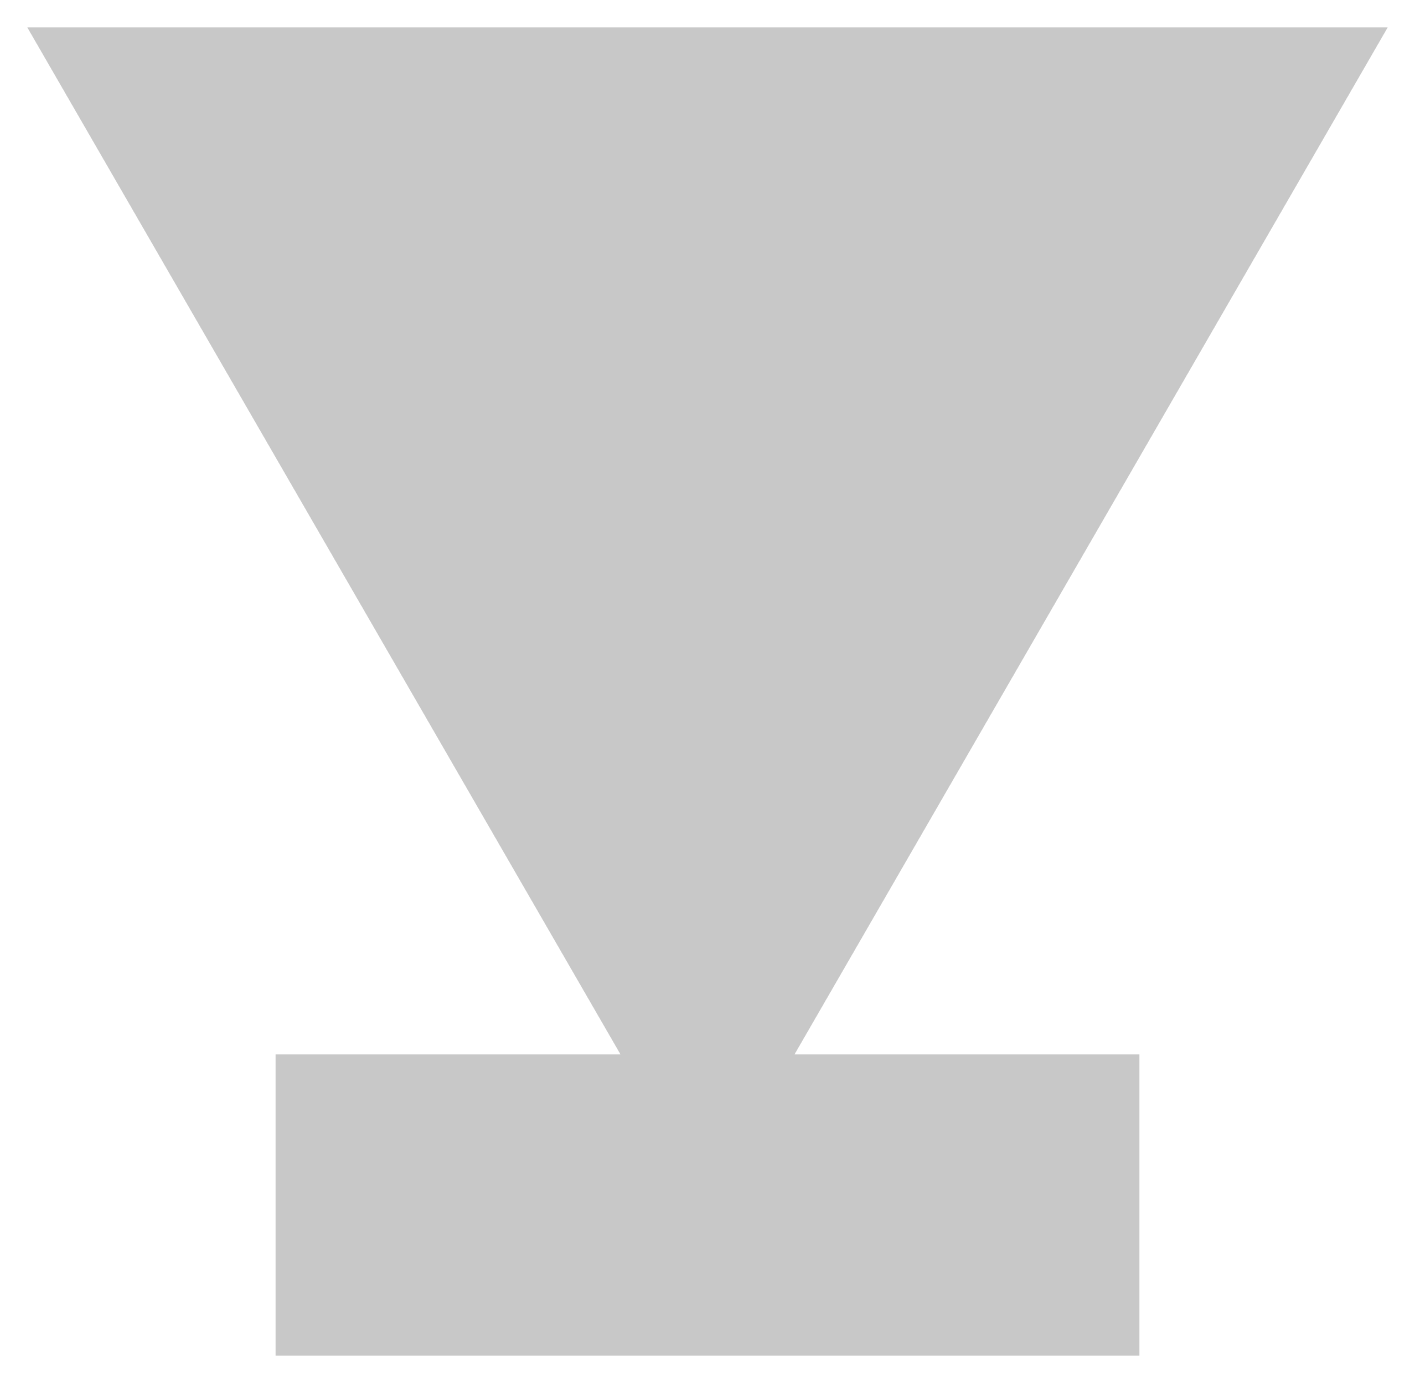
# Model space of a CAD drawing. Extents: x -0.07 to 0.07, y -0.016 to 0.122.
import ezdxf

# ---------------------------------------------------------------- set-up
doc = ezdxf.new("R2010")
doc.units = 0
doc.header["$MEASUREMENT"] = 0
doc.layers.get('0').update_dxf_attribs({"linetype": 'CONTINUOUS'})

msp = doc.modelspace()

# ---------------------------------------------------------------- linework, layer by layer
at = {"const_width": 0.03125}
msp.add_lwpolyline([(-0.04475, 0), (0.04475, 0)], dxfattribs=at)
msp.add_solid([(0, 0), (0.07048, 0.12207), (-0.07048, 0.12207)])

doc.saveas('drawing.dxf')
